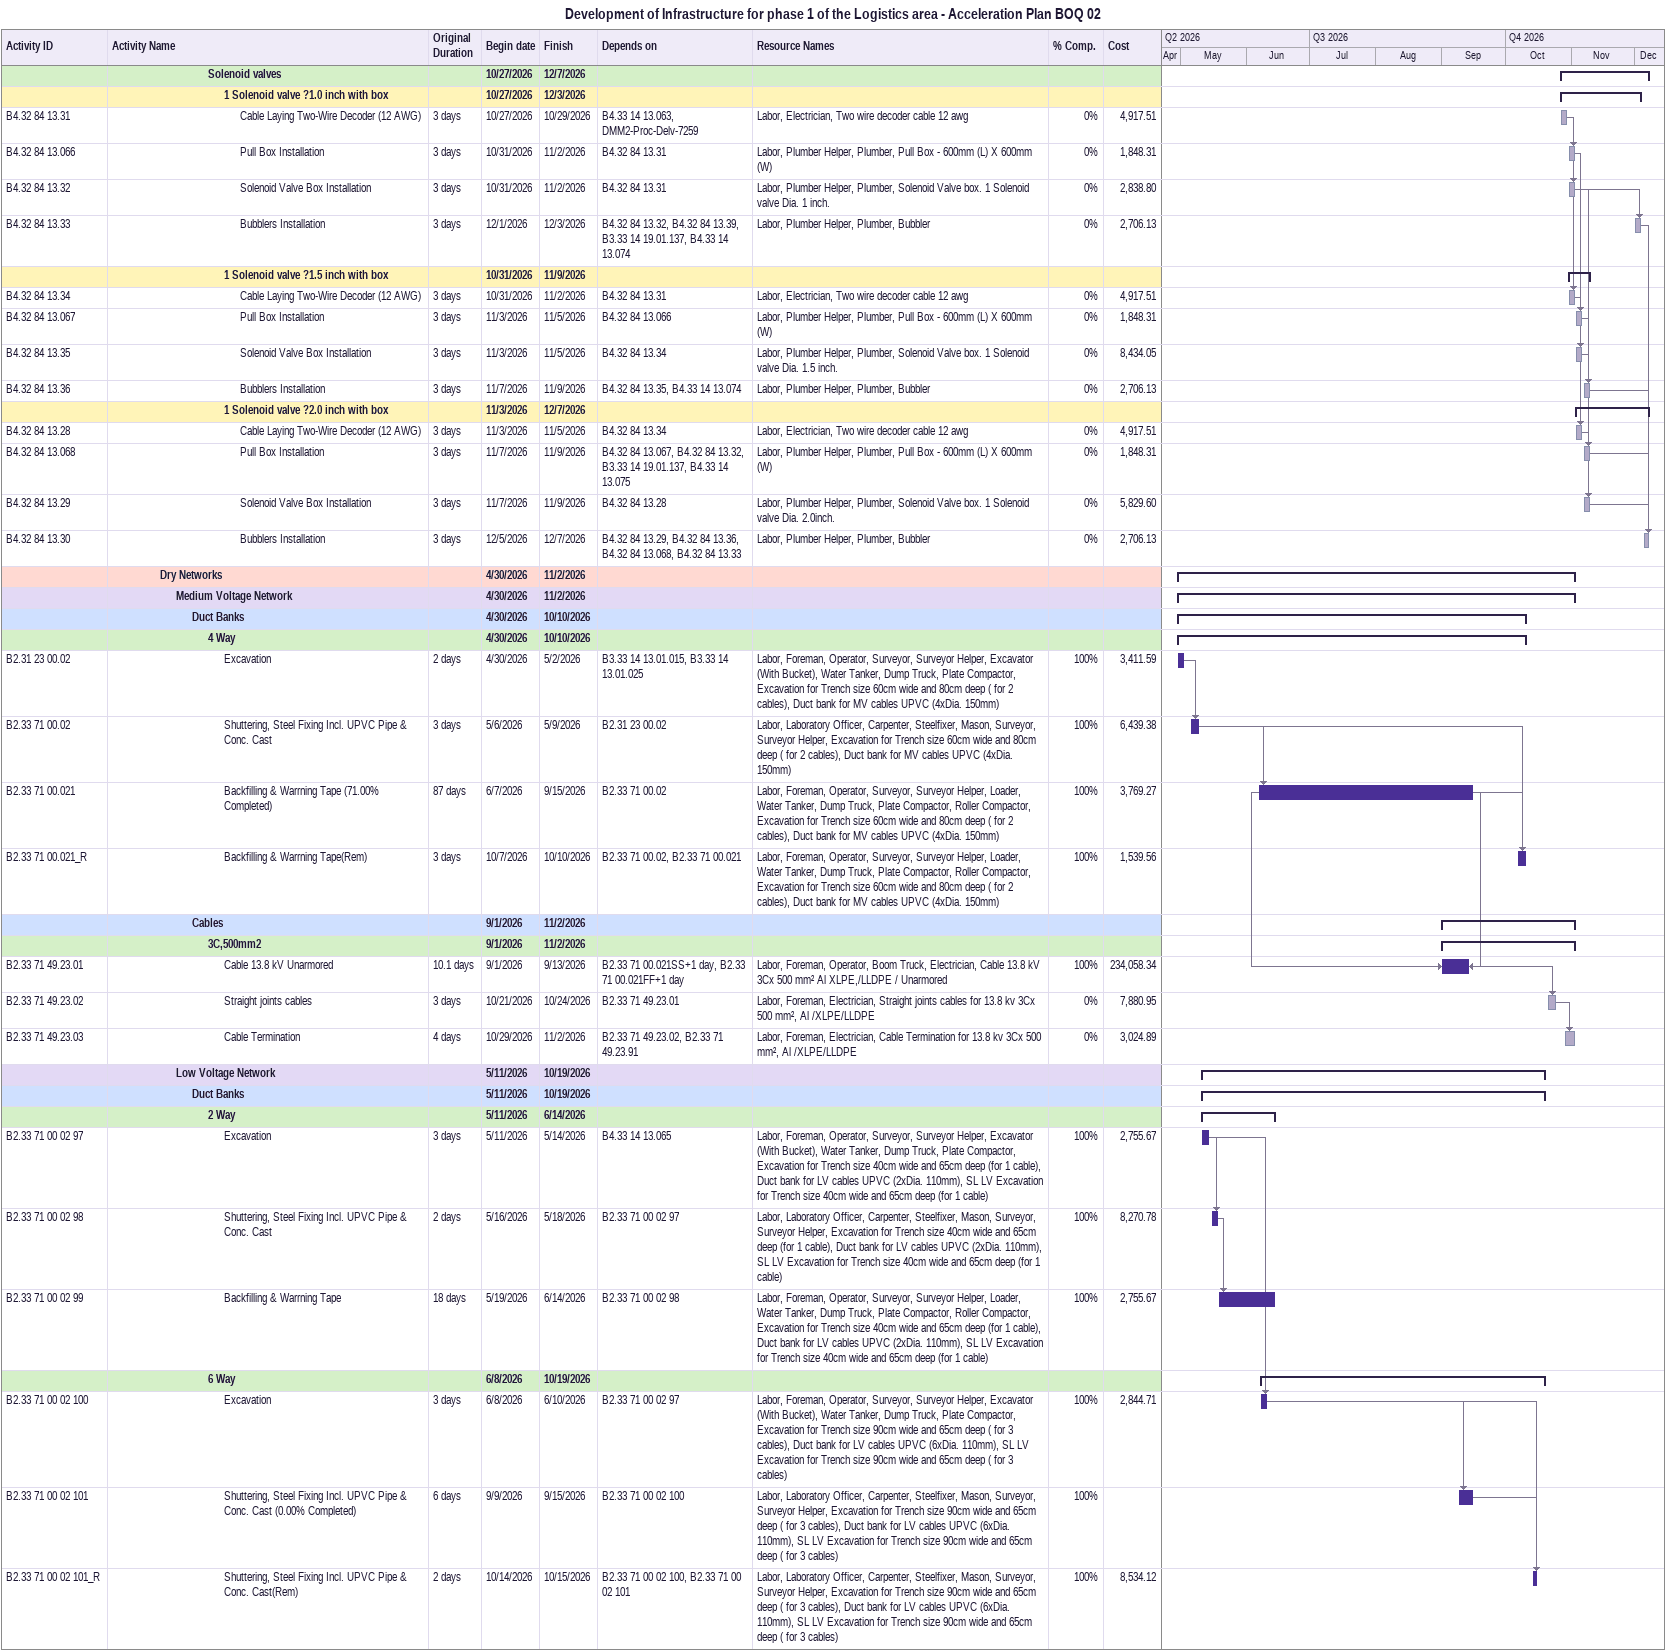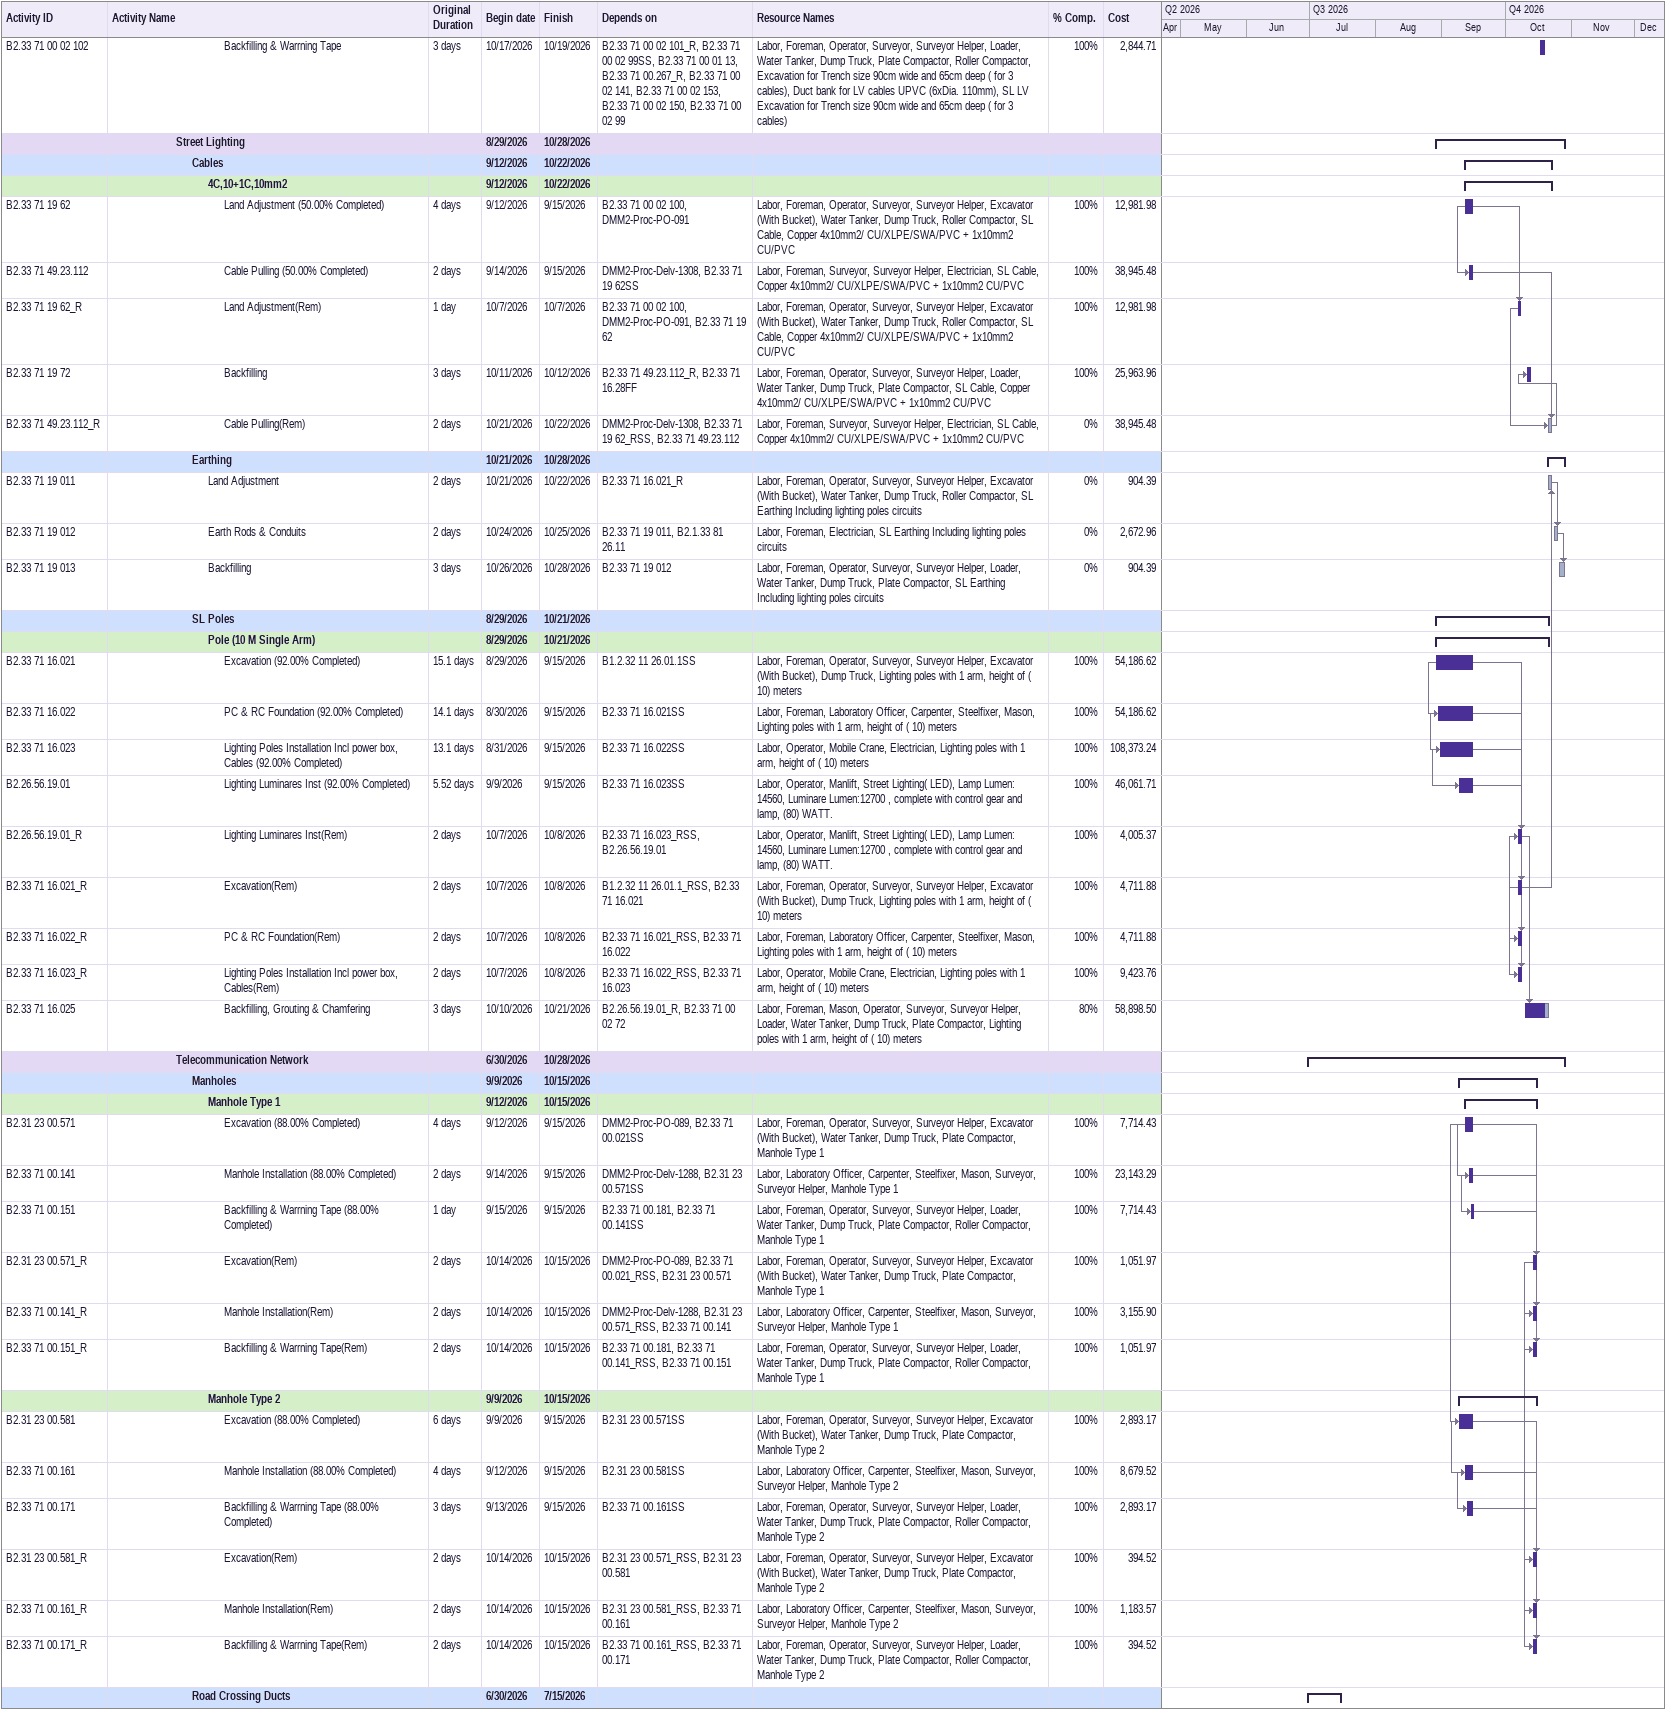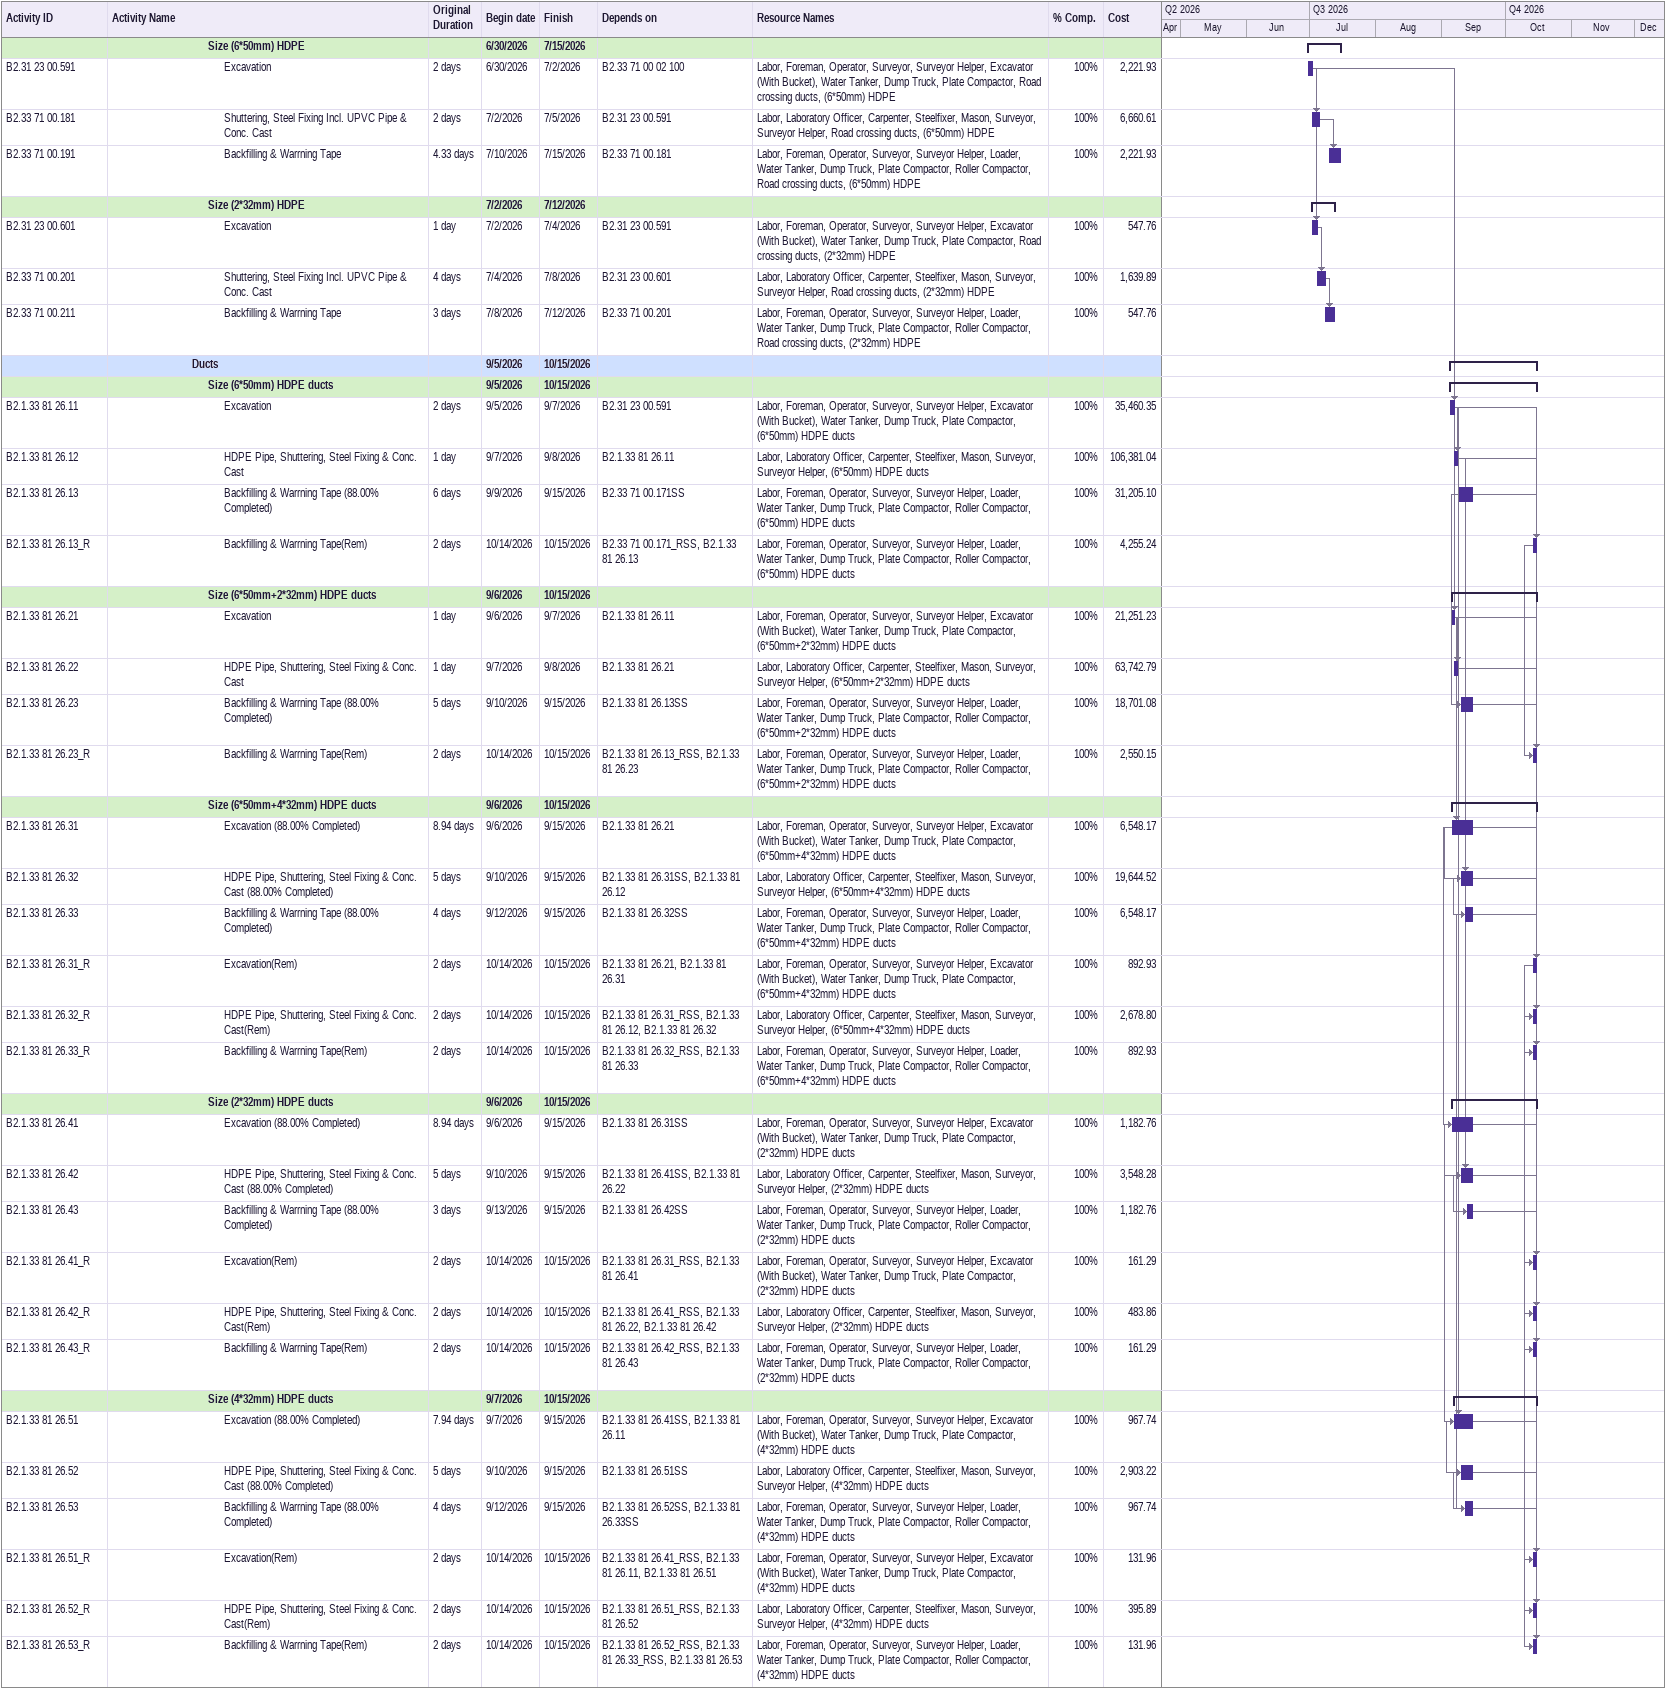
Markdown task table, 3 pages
Development of Infrastructure for phase 1 of the Logistics area - Acceleration Plan BOQ 02

| ID | Level | Task | Original duration | Start | Finish | Predecessors | Resources | % complete | Cost |
|---|---|---|---|---|---|---|---|---|---|
|  | 7 | **Solenoid valves** |  | 2026-10-27 | 2026-12-07 |  |  |  |  |
|  | 8 | **1 Solenoid valve ?1.0 inch with box** |  | 2026-10-27 | 2026-12-03 |  |  |  |  |
| B4.32 84 13.31 | 9 | Cable Laying Two-Wire Decoder (12 AWG) | 3d | 2026-10-27 | 2026-10-29 | B4.33 14 13.063, DMM2-Proc-Delv-7259 | Labor, Electrician, Two wire decoder cable 12 awg | 0 | 4917.51 |
| B4.32 84 13.066 | 9 | Pull Box Installation | 3d | 2026-10-31 | 2026-11-02 | B4.32 84 13.31 | Labor, Plumber Helper, Plumber, Pull Box - 600mm (L) X 600mm (W) | 0 | 1848.31 |
| B4.32 84 13.32 | 9 | Solenoid Valve Box Installation | 3d | 2026-10-31 | 2026-11-02 | B4.32 84 13.31 | Labor, Plumber Helper, Plumber, Solenoid Valve box. 1 Solenoid valve Dia. 1 inch. | 0 | 2838.80 |
| B4.32 84 13.33 | 9 | Bubblers Installation | 3d | 2026-12-01 | 2026-12-03 | B4.32 84 13.32, B4.32 84 13.39, B3.33 14 19.01.137, B4.33 14 13.074 | Labor, Plumber Helper, Plumber, Bubbler | 0 | 2706.13 |
|  | 8 | **1 Solenoid valve ?1.5 inch with box** |  | 2026-10-31 | 2026-11-09 |  |  |  |  |
| B4.32 84 13.34 | 9 | Cable Laying Two-Wire Decoder (12 AWG) | 3d | 2026-10-31 | 2026-11-02 | B4.32 84 13.31 | Labor, Electrician, Two wire decoder cable 12 awg | 0 | 4917.51 |
| B4.32 84 13.067 | 9 | Pull Box Installation | 3d | 2026-11-03 | 2026-11-05 | B4.32 84 13.066 | Labor, Plumber Helper, Plumber, Pull Box - 600mm (L) X 600mm (W) | 0 | 1848.31 |
| B4.32 84 13.35 | 9 | Solenoid Valve Box Installation | 3d | 2026-11-03 | 2026-11-05 | B4.32 84 13.34 | Labor, Plumber Helper, Plumber, Solenoid Valve box. 1 Solenoid valve Dia. 1.5 inch. | 0 | 8434.05 |
| B4.32 84 13.36 | 9 | Bubblers Installation | 3d | 2026-11-07 | 2026-11-09 | B4.32 84 13.35, B4.33 14 13.074 | Labor, Plumber Helper, Plumber, Bubbler | 0 | 2706.13 |
|  | 8 | **1 Solenoid valve ?2.0 inch with box** |  | 2026-11-03 | 2026-12-07 |  |  |  |  |
| B4.32 84 13.28 | 9 | Cable Laying Two-Wire Decoder (12 AWG) | 3d | 2026-11-03 | 2026-11-05 | B4.32 84 13.34 | Labor, Electrician, Two wire decoder cable 12 awg | 0 | 4917.51 |
| B4.32 84 13.068 | 9 | Pull Box Installation | 3d | 2026-11-07 | 2026-11-09 | B4.32 84 13.067, B4.32 84 13.32, B3.33 14 19.01.137, B4.33 14 13.075 | Labor, Plumber Helper, Plumber, Pull Box - 600mm (L) X 600mm (W) | 0 | 1848.31 |
| B4.32 84 13.29 | 9 | Solenoid Valve Box Installation | 3d | 2026-11-07 | 2026-11-09 | B4.32 84 13.28 | Labor, Plumber Helper, Plumber, Solenoid Valve box. 1 Solenoid valve Dia. 2.0inch. | 0 | 5829.60 |
| B4.32 84 13.30 | 9 | Bubblers Installation | 3d | 2026-12-05 | 2026-12-07 | B4.32 84 13.29, B4.32 84 13.36, B4.32 84 13.068, B4.32 84 13.33 | Labor, Plumber Helper, Plumber, Bubbler | 0 | 2706.13 |
|  | 4 | **Dry Networks** |  | 2026-04-30 | 2026-11-02 |  |  |  |  |
|  | 5 | **Medium Voltage Network** |  | 2026-04-30 | 2026-11-02 |  |  |  |  |
|  | 6 | **Duct Banks** |  | 2026-04-30 | 2026-10-10 |  |  |  |  |
|  | 7 | **4 Way** |  | 2026-04-30 | 2026-10-10 |  |  |  |  |
| B2.31 23 00.02 | 8 | Excavation | 2d | 2026-04-30 | 2026-05-02 | B3.33 14 13.01.015, B3.33 14 13.01.025 | Labor, Foreman, Operator, Surveyor, Surveyor Helper, Excavator (With Bucket), Water Tanker, Dump Truck, Plate Compactor, Excavation for Trench size 60cm wide and 80cm deep ( for 2 cables), Duct bank for MV cables UPVC (4xDia. 150mm) | 100 | 3411.59 |
| B2.33 71 00.02 | 8 | Shuttering, Steel Fixing Incl. UPVC Pipe & Conc. Cast | 3d | 2026-05-06 | 2026-05-09 | B2.31 23 00.02 | Labor, Laboratory Officer, Carpenter, Steelfixer, Mason, Surveyor, Surveyor Helper, Excavation for Trench size 60cm wide and 80cm deep ( for 2 cables), Duct bank for MV cables UPVC (4xDia. 150mm) | 100 | 6439.38 |
| B2.33 71 00.021 | 8 | Backfilling & Warrning Tape (71.00% Completed) | 87d | 2026-06-07 | 2026-09-15 | B2.33 71 00.02 | Labor, Foreman, Operator, Surveyor, Surveyor Helper, Loader, Water Tanker, Dump Truck, Plate Compactor, Roller Compactor, Excavation for Trench size 60cm wide and 80cm deep ( for 2 cables), Duct bank for MV cables UPVC (4xDia. 150mm) | 100 | 3769.27 |
| B2.33 71 00.021_R | 8 | Backfilling & Warrning Tape(Rem) | 3d | 2026-10-07 | 2026-10-10 | B2.33 71 00.02, B2.33 71 00.021 | Labor, Foreman, Operator, Surveyor, Surveyor Helper, Loader, Water Tanker, Dump Truck, Plate Compactor, Roller Compactor, Excavation for Trench size 60cm wide and 80cm deep ( for 2 cables), Duct bank for MV cables UPVC (4xDia. 150mm) | 100 | 1539.56 |
|  | 6 | **Cables** |  | 2026-09-01 | 2026-11-02 |  |  |  |  |
|  | 7 | **3C,500mm2** |  | 2026-09-01 | 2026-11-02 |  |  |  |  |
| B2.33 71 49.23.01 | 8 | Cable 13.8 kV Unarmored | 10.1d | 2026-09-01 | 2026-09-13 | B2.33 71 00.021SS+1d, B2.33 71 00.021FF+1d | Labor, Foreman, Operator, Boom Truck, Electrician, Cable 13.8 kV 3Cx 500 mm² Al XLPE,/LLDPE / Unarmored | 100 | 234058.34 |
| B2.33 71 49.23.02 | 8 | Straight joints cables | 3d | 2026-10-21 | 2026-10-24 | B2.33 71 49.23.01 | Labor, Foreman, Electrician, Straight joints cables for 13.8 kv 3Cx 500 mm², Al /XLPE/LLDPE | 0 | 7880.95 |
| B2.33 71 49.23.03 | 8 | Cable Termination | 4d | 2026-10-29 | 2026-11-02 | B2.33 71 49.23.02, B2.33 71 49.23.91 | Labor, Foreman, Electrician, Cable Termination for 13.8 kv 3Cx 500 mm², Al /XLPE/LLDPE | 0 | 3024.89 |
|  | 5 | **Low Voltage Network** |  | 2026-05-11 | 2026-10-19 |  |  |  |  |
|  | 6 | **Duct Banks** |  | 2026-05-11 | 2026-10-19 |  |  |  |  |
|  | 7 | **2 Way** |  | 2026-05-11 | 2026-06-14 |  |  |  |  |
| B2.33 71 00 02 97 | 8 | Excavation | 3d | 2026-05-11 | 2026-05-14 | B4.33 14 13.065 | Labor, Foreman, Operator, Surveyor, Surveyor Helper, Excavator (With Bucket), Water Tanker, Dump Truck, Plate Compactor, Excavation for Trench size 40cm wide and 65cm deep (for 1 cable), Duct bank for LV cables UPVC (2xDia. 110mm), SL LV Excavation for Trench size 40cm wide and 65cm deep (for 1 cable) | 100 | 2755.67 |
| B2.33 71 00 02 98 | 8 | Shuttering, Steel Fixing Incl. UPVC Pipe & Conc. Cast | 2d | 2026-05-16 | 2026-05-18 | B2.33 71 00 02 97 | Labor, Laboratory Officer, Carpenter, Steelfixer, Mason, Surveyor, Surveyor Helper, Excavation for Trench size 40cm wide and 65cm deep (for 1 cable), Duct bank for LV cables UPVC (2xDia. 110mm), SL LV Excavation for Trench size 40cm wide and 65cm deep (for 1 cable) | 100 | 8270.78 |
| B2.33 71 00 02 99 | 8 | Backfilling & Warrning Tape | 18d | 2026-05-19 | 2026-06-14 | B2.33 71 00 02 98 | Labor, Foreman, Operator, Surveyor, Surveyor Helper, Loader, Water Tanker, Dump Truck, Plate Compactor, Roller Compactor, Excavation for Trench size 40cm wide and 65cm deep (for 1 cable), Duct bank for LV cables UPVC (2xDia. 110mm), SL LV Excavation for Trench size 40cm wide and 65cm deep (for 1 cable) | 100 | 2755.67 |
|  | 7 | **6 Way** |  | 2026-06-08 | 2026-10-19 |  |  |  |  |
| B2.33 71 00 02 100 | 8 | Excavation | 3d | 2026-06-08 | 2026-06-10 | B2.33 71 00 02 97 | Labor, Foreman, Operator, Surveyor, Surveyor Helper, Excavator (With Bucket), Water Tanker, Dump Truck, Plate Compactor, Excavation for Trench size 90cm wide and 65cm deep ( for 3 cables), Duct bank for LV cables UPVC (6xDia. 110mm), SL LV Excavation for Trench size 90cm wide and 65cm deep ( for 3 cables) | 100 | 2844.71 |
| B2.33 71 00 02 101 | 8 | Shuttering, Steel Fixing Incl. UPVC Pipe & Conc. Cast (0.00% Completed) | 6d | 2026-09-09 | 2026-09-15 | B2.33 71 00 02 100 | Labor, Laboratory Officer, Carpenter, Steelfixer, Mason, Surveyor, Surveyor Helper, Excavation for Trench size 90cm wide and 65cm deep ( for 3 cables), Duct bank for LV cables UPVC (6xDia. 110mm), SL LV Excavation for Trench size 90cm wide and 65cm deep ( for 3 cables) | 100 |  |
| B2.33 71 00 02 101_R | 8 | Shuttering, Steel Fixing Incl. UPVC Pipe & Conc. Cast(Rem) | 2d | 2026-10-14 | 2026-10-15 | B2.33 71 00 02 100, B2.33 71 00 02 101 | Labor, Laboratory Officer, Carpenter, Steelfixer, Mason, Surveyor, Surveyor Helper, Excavation for Trench size 90cm wide and 65cm deep ( for 3 cables), Duct bank for LV cables UPVC (6xDia. 110mm), SL LV Excavation for Trench size 90cm wide and 65cm deep ( for 3 cables) | 100 | 8534.12 |
| B2.33 71 00 02 102 | 8 | Backfilling & Warrning Tape | 3d | 2026-10-17 | 2026-10-19 | B2.33 71 00 02 101_R, B2.33 71 00 02 99SS, B2.33 71 00 01 13, B2.33 71 00.267_R, B2.33 71 00 02 141, B2.33 71 00 02 153, B2.33 71 00 02 150, B2.33 71 00 02 99 | Labor, Foreman, Operator, Surveyor, Surveyor Helper, Loader, Water Tanker, Dump Truck, Plate Compactor, Roller Compactor, Excavation for Trench size 90cm wide and 65cm deep ( for 3 cables), Duct bank for LV cables UPVC (6xDia. 110mm), SL LV Excavation for Trench size 90cm wide and 65cm deep ( for 3 cables) | 100 | 2844.71 |
|  | 5 | **Street Lighting** |  | 2026-08-29 | 2026-10-28 |  |  |  |  |
|  | 6 | **Cables** |  | 2026-09-12 | 2026-10-22 |  |  |  |  |
|  | 7 | **4C,10+1C,10mm2** |  | 2026-09-12 | 2026-10-22 |  |  |  |  |
| B2.33 71 19 62 | 8 | Land Adjustment (50.00% Completed) | 4d | 2026-09-12 | 2026-09-15 | B2.33 71 00 02 100, DMM2-Proc-PO-091 | Labor, Foreman, Operator, Surveyor, Surveyor Helper, Excavator (With Bucket), Water Tanker, Dump Truck, Roller Compactor, SL Cable, Copper 4x10mm2/ CU/XLPE/SWA/PVC + 1x10mm2 CU/PVC | 100 | 12981.98 |
| B2.33 71 49.23.112 | 8 | Cable Pulling (50.00% Completed) | 2d | 2026-09-14 | 2026-09-15 | DMM2-Proc-Delv-1308, B2.33 71 19 62SS | Labor, Foreman, Surveyor, Surveyor Helper, Electrician, SL Cable, Copper 4x10mm2/ CU/XLPE/SWA/PVC + 1x10mm2 CU/PVC | 100 | 38945.48 |
| B2.33 71 19 62_R | 8 | Land Adjustment(Rem) | 1d | 2026-10-07 | 2026-10-07 | B2.33 71 00 02 100, DMM2-Proc-PO-091, B2.33 71 19 62 | Labor, Foreman, Operator, Surveyor, Surveyor Helper, Excavator (With Bucket), Water Tanker, Dump Truck, Roller Compactor, SL Cable, Copper 4x10mm2/ CU/XLPE/SWA/PVC + 1x10mm2 CU/PVC | 100 | 12981.98 |
| B2.33 71 19 72 | 8 | Backfilling | 3d | 2026-10-11 | 2026-10-12 | B2.33 71 49.23.112_R, B2.33 71 16.28FF | Labor, Foreman, Operator, Surveyor, Surveyor Helper, Loader, Water Tanker, Dump Truck, Plate Compactor, SL Cable, Copper 4x10mm2/ CU/XLPE/SWA/PVC + 1x10mm2 CU/PVC | 100 | 25963.96 |
| B2.33 71 49.23.112_R | 8 | Cable Pulling(Rem) | 2d | 2026-10-21 | 2026-10-22 | DMM2-Proc-Delv-1308, B2.33 71 19 62_RSS, B2.33 71 49.23.112 | Labor, Foreman, Surveyor, Surveyor Helper, Electrician, SL Cable, Copper 4x10mm2/ CU/XLPE/SWA/PVC + 1x10mm2 CU/PVC | 0 | 38945.48 |
|  | 6 | **Earthing** |  | 2026-10-21 | 2026-10-28 |  |  |  |  |
| B2.33 71 19 011 | 7 | Land Adjustment | 2d | 2026-10-21 | 2026-10-22 | B2.33 71 16.021_R | Labor, Foreman, Operator, Surveyor, Surveyor Helper, Excavator (With Bucket), Water Tanker, Dump Truck, Roller Compactor, SL Earthing Including lighting poles circuits | 0 | 904.39 |
| B2.33 71 19 012 | 7 | Earth Rods & Conduits | 2d | 2026-10-24 | 2026-10-25 | B2.33 71 19 011, B2.1.33 81 26.11 | Labor, Foreman, Electrician, SL Earthing Including lighting poles circuits | 0 | 2672.96 |
| B2.33 71 19 013 | 7 | Backfilling | 3d | 2026-10-26 | 2026-10-28 | B2.33 71 19 012 | Labor, Foreman, Operator, Surveyor, Surveyor Helper, Loader, Water Tanker, Dump Truck, Plate Compactor, SL Earthing Including lighting poles circuits | 0 | 904.39 |
|  | 6 | **SL Poles** |  | 2026-08-29 | 2026-10-21 |  |  |  |  |
|  | 7 | **Pole (10 M Single Arm)** |  | 2026-08-29 | 2026-10-21 |  |  |  |  |
| B2.33 71 16.021 | 8 | Excavation (92.00% Completed) | 15.1d | 2026-08-29 | 2026-09-15 | B1.2.32 11 26.01.1SS | Labor, Foreman, Operator, Surveyor, Surveyor Helper, Excavator (With Bucket), Dump Truck, Lighting poles with 1 arm, height of ( 10) meters | 100 | 54186.62 |
| B2.33 71 16.022 | 8 | PC & RC Foundation (92.00% Completed) | 14.1d | 2026-08-30 | 2026-09-15 | B2.33 71 16.021SS | Labor, Foreman, Laboratory Officer, Carpenter, Steelfixer, Mason, Lighting poles with 1 arm, height of ( 10) meters | 100 | 54186.62 |
| B2.33 71 16.023 | 8 | Lighting Poles Installation Incl power box, Cables (92.00% Completed) | 13.1d | 2026-08-31 | 2026-09-15 | B2.33 71 16.022SS | Labor, Operator, Mobile Crane, Electrician, Lighting poles with 1 arm, height of ( 10) meters | 100 | 108373.24 |
| B2.26.56.19.01 | 8 | Lighting Luminares Inst (92.00% Completed) | 5.52d | 2026-09-09 | 2026-09-15 | B2.33 71 16.023SS | Labor, Operator, Manlift, Street Lighting( LED), Lamp Lumen: 14560, Luminare Lumen:12700 , complete with control gear and lamp, (80) WATT. | 100 | 46061.71 |
| B2.26.56.19.01_R | 8 | Lighting Luminares Inst(Rem) | 2d | 2026-10-07 | 2026-10-08 | B2.33 71 16.023_RSS, B2.26.56.19.01 | Labor, Operator, Manlift, Street Lighting( LED), Lamp Lumen: 14560, Luminare Lumen:12700 , complete with control gear and lamp, (80) WATT. | 100 | 4005.37 |
| B2.33 71 16.021_R | 8 | Excavation(Rem) | 2d | 2026-10-07 | 2026-10-08 | B1.2.32 11 26.01.1_RSS, B2.33 71 16.021 | Labor, Foreman, Operator, Surveyor, Surveyor Helper, Excavator (With Bucket), Dump Truck, Lighting poles with 1 arm, height of ( 10) meters | 100 | 4711.88 |
| B2.33 71 16.022_R | 8 | PC & RC Foundation(Rem) | 2d | 2026-10-07 | 2026-10-08 | B2.33 71 16.021_RSS, B2.33 71 16.022 | Labor, Foreman, Laboratory Officer, Carpenter, Steelfixer, Mason, Lighting poles with 1 arm, height of ( 10) meters | 100 | 4711.88 |
| B2.33 71 16.023_R | 8 | Lighting Poles Installation Incl power box, Cables(Rem) | 2d | 2026-10-07 | 2026-10-08 | B2.33 71 16.022_RSS, B2.33 71 16.023 | Labor, Operator, Mobile Crane, Electrician, Lighting poles with 1 arm, height of ( 10) meters | 100 | 9423.76 |
| B2.33 71 16.025 | 8 | Backfilling, Grouting & Chamfering | 3d | 2026-10-10 | 2026-10-21 | B2.26.56.19.01_R, B2.33 71 00 02 72 | Labor, Foreman, Mason, Operator, Surveyor, Surveyor Helper, Loader, Water Tanker, Dump Truck, Plate Compactor, Lighting poles with 1 arm, height of ( 10) meters | 80 | 58898.50 |
|  | 5 | **Telecommunication Network** |  | 2026-06-30 | 2026-10-28 |  |  |  |  |
|  | 6 | **Manholes** |  | 2026-09-09 | 2026-10-15 |  |  |  |  |
|  | 7 | **Manhole Type 1** |  | 2026-09-12 | 2026-10-15 |  |  |  |  |
| B2.31 23 00.571 | 8 | Excavation (88.00% Completed) | 4d | 2026-09-12 | 2026-09-15 | DMM2-Proc-PO-089, B2.33 71 00.021SS | Labor, Foreman, Operator, Surveyor, Surveyor Helper, Excavator (With Bucket), Water Tanker, Dump Truck, Plate Compactor, Manhole Type 1 | 100 | 7714.43 |
| B2.33 71 00.141 | 8 | Manhole Installation (88.00% Completed) | 2d | 2026-09-14 | 2026-09-15 | DMM2-Proc-Delv-1288, B2.31 23 00.571SS | Labor, Laboratory Officer, Carpenter, Steelfixer, Mason, Surveyor, Surveyor Helper, Manhole Type 1 | 100 | 23143.29 |
| B2.33 71 00.151 | 8 | Backfilling & Warrning Tape (88.00% Completed) | 1d | 2026-09-15 | 2026-09-15 | B2.33 71 00.181, B2.33 71 00.141SS | Labor, Foreman, Operator, Surveyor, Surveyor Helper, Loader, Water Tanker, Dump Truck, Plate Compactor, Roller Compactor, Manhole Type 1 | 100 | 7714.43 |
| B2.31 23 00.571_R | 8 | Excavation(Rem) | 2d | 2026-10-14 | 2026-10-15 | DMM2-Proc-PO-089, B2.33 71 00.021_RSS, B2.31 23 00.571 | Labor, Foreman, Operator, Surveyor, Surveyor Helper, Excavator (With Bucket), Water Tanker, Dump Truck, Plate Compactor, Manhole Type 1 | 100 | 1051.97 |
| B2.33 71 00.141_R | 8 | Manhole Installation(Rem) | 2d | 2026-10-14 | 2026-10-15 | DMM2-Proc-Delv-1288, B2.31 23 00.571_RSS, B2.33 71 00.141 | Labor, Laboratory Officer, Carpenter, Steelfixer, Mason, Surveyor, Surveyor Helper, Manhole Type 1 | 100 | 3155.90 |
| B2.33 71 00.151_R | 8 | Backfilling & Warrning Tape(Rem) | 2d | 2026-10-14 | 2026-10-15 | B2.33 71 00.181, B2.33 71 00.141_RSS, B2.33 71 00.151 | Labor, Foreman, Operator, Surveyor, Surveyor Helper, Loader, Water Tanker, Dump Truck, Plate Compactor, Roller Compactor, Manhole Type 1 | 100 | 1051.97 |
|  | 7 | **Manhole Type 2** |  | 2026-09-09 | 2026-10-15 |  |  |  |  |
| B2.31 23 00.581 | 8 | Excavation (88.00% Completed) | 6d | 2026-09-09 | 2026-09-15 | B2.31 23 00.571SS | Labor, Foreman, Operator, Surveyor, Surveyor Helper, Excavator (With Bucket), Water Tanker, Dump Truck, Plate Compactor, Manhole Type 2 | 100 | 2893.17 |
| B2.33 71 00.161 | 8 | Manhole Installation (88.00% Completed) | 4d | 2026-09-12 | 2026-09-15 | B2.31 23 00.581SS | Labor, Laboratory Officer, Carpenter, Steelfixer, Mason, Surveyor, Surveyor Helper, Manhole Type 2 | 100 | 8679.52 |
| B2.33 71 00.171 | 8 | Backfilling & Warrning Tape (88.00% Completed) | 3d | 2026-09-13 | 2026-09-15 | B2.33 71 00.161SS | Labor, Foreman, Operator, Surveyor, Surveyor Helper, Loader, Water Tanker, Dump Truck, Plate Compactor, Roller Compactor, Manhole Type 2 | 100 | 2893.17 |
| B2.31 23 00.581_R | 8 | Excavation(Rem) | 2d | 2026-10-14 | 2026-10-15 | B2.31 23 00.571_RSS, B2.31 23 00.581 | Labor, Foreman, Operator, Surveyor, Surveyor Helper, Excavator (With Bucket), Water Tanker, Dump Truck, Plate Compactor, Manhole Type 2 | 100 | 394.52 |
| B2.33 71 00.161_R | 8 | Manhole Installation(Rem) | 2d | 2026-10-14 | 2026-10-15 | B2.31 23 00.581_RSS, B2.33 71 00.161 | Labor, Laboratory Officer, Carpenter, Steelfixer, Mason, Surveyor, Surveyor Helper, Manhole Type 2 | 100 | 1183.57 |
| B2.33 71 00.171_R | 8 | Backfilling & Warrning Tape(Rem) | 2d | 2026-10-14 | 2026-10-15 | B2.33 71 00.161_RSS, B2.33 71 00.171 | Labor, Foreman, Operator, Surveyor, Surveyor Helper, Loader, Water Tanker, Dump Truck, Plate Compactor, Roller Compactor, Manhole Type 2 | 100 | 394.52 |
|  | 6 | **Road Crossing Ducts** |  | 2026-06-30 | 2026-07-15 |  |  |  |  |
|  | 7 | **Size (6*50mm) HDPE** |  | 2026-06-30 | 2026-07-15 |  |  |  |  |
| B2.31 23 00.591 | 8 | Excavation | 2d | 2026-06-30 | 2026-07-02 | B2.33 71 00 02 100 | Labor, Foreman, Operator, Surveyor, Surveyor Helper, Excavator (With Bucket), Water Tanker, Dump Truck, Plate Compactor, Road crossing ducts, (6*50mm) HDPE | 100 | 2221.93 |
| B2.33 71 00.181 | 8 | Shuttering, Steel Fixing Incl. UPVC Pipe & Conc. Cast | 2d | 2026-07-02 | 2026-07-05 | B2.31 23 00.591 | Labor, Laboratory Officer, Carpenter, Steelfixer, Mason, Surveyor, Surveyor Helper, Road crossing ducts, (6*50mm) HDPE | 100 | 6660.61 |
| B2.33 71 00.191 | 8 | Backfilling & Warrning Tape | 4.33d | 2026-07-10 | 2026-07-15 | B2.33 71 00.181 | Labor, Foreman, Operator, Surveyor, Surveyor Helper, Loader, Water Tanker, Dump Truck, Plate Compactor, Roller Compactor, Road crossing ducts, (6*50mm) HDPE | 100 | 2221.93 |
|  | 7 | **Size (2*32mm) HDPE** |  | 2026-07-02 | 2026-07-12 |  |  |  |  |
| B2.31 23 00.601 | 8 | Excavation | 1d | 2026-07-02 | 2026-07-04 | B2.31 23 00.591 | Labor, Foreman, Operator, Surveyor, Surveyor Helper, Excavator (With Bucket), Water Tanker, Dump Truck, Plate Compactor, Road crossing ducts, (2*32mm) HDPE | 100 | 547.76 |
| B2.33 71 00.201 | 8 | Shuttering, Steel Fixing Incl. UPVC Pipe & Conc. Cast | 4d | 2026-07-04 | 2026-07-08 | B2.31 23 00.601 | Labor, Laboratory Officer, Carpenter, Steelfixer, Mason, Surveyor, Surveyor Helper, Road crossing ducts, (2*32mm) HDPE | 100 | 1639.89 |
| B2.33 71 00.211 | 8 | Backfilling & Warrning Tape | 3d | 2026-07-08 | 2026-07-12 | B2.33 71 00.201 | Labor, Foreman, Operator, Surveyor, Surveyor Helper, Loader, Water Tanker, Dump Truck, Plate Compactor, Roller Compactor, Road crossing ducts, (2*32mm) HDPE | 100 | 547.76 |
|  | 6 | **Ducts** |  | 2026-09-05 | 2026-10-15 |  |  |  |  |
|  | 7 | **Size (6*50mm) HDPE ducts** |  | 2026-09-05 | 2026-10-15 |  |  |  |  |
| B2.1.33 81 26.11 | 8 | Excavation | 2d | 2026-09-05 | 2026-09-07 | B2.31 23 00.591 | Labor, Foreman, Operator, Surveyor, Surveyor Helper, Excavator (With Bucket), Water Tanker, Dump Truck, Plate Compactor, (6*50mm) HDPE ducts | 100 | 35460.35 |
| B2.1.33 81 26.12 | 8 | HDPE Pipe, Shuttering, Steel Fixing & Conc. Cast | 1d | 2026-09-07 | 2026-09-08 | B2.1.33 81 26.11 | Labor, Laboratory Officer, Carpenter, Steelfixer, Mason, Surveyor, Surveyor Helper, (6*50mm) HDPE ducts | 100 | 106381.04 |
| B2.1.33 81 26.13 | 8 | Backfilling & Warrning Tape (88.00% Completed) | 6d | 2026-09-09 | 2026-09-15 | B2.33 71 00.171SS | Labor, Foreman, Operator, Surveyor, Surveyor Helper, Loader, Water Tanker, Dump Truck, Plate Compactor, Roller Compactor, (6*50mm) HDPE ducts | 100 | 31205.10 |
| B2.1.33 81 26.13_R | 8 | Backfilling & Warrning Tape(Rem) | 2d | 2026-10-14 | 2026-10-15 | B2.33 71 00.171_RSS, B2.1.33 81 26.13 | Labor, Foreman, Operator, Surveyor, Surveyor Helper, Loader, Water Tanker, Dump Truck, Plate Compactor, Roller Compactor, (6*50mm) HDPE ducts | 100 | 4255.24 |
|  | 7 | **Size (6*50mm+2*32mm) HDPE ducts** |  | 2026-09-06 | 2026-10-15 |  |  |  |  |
| B2.1.33 81 26.21 | 8 | Excavation | 1d | 2026-09-06 | 2026-09-07 | B2.1.33 81 26.11 | Labor, Foreman, Operator, Surveyor, Surveyor Helper, Excavator (With Bucket), Water Tanker, Dump Truck, Plate Compactor, (6*50mm+2*32mm) HDPE ducts | 100 | 21251.23 |
| B2.1.33 81 26.22 | 8 | HDPE Pipe, Shuttering, Steel Fixing & Conc. Cast | 1d | 2026-09-07 | 2026-09-08 | B2.1.33 81 26.21 | Labor, Laboratory Officer, Carpenter, Steelfixer, Mason, Surveyor, Surveyor Helper, (6*50mm+2*32mm) HDPE ducts | 100 | 63742.79 |
| B2.1.33 81 26.23 | 8 | Backfilling & Warrning Tape (88.00% Completed) | 5d | 2026-09-10 | 2026-09-15 | B2.1.33 81 26.13SS | Labor, Foreman, Operator, Surveyor, Surveyor Helper, Loader, Water Tanker, Dump Truck, Plate Compactor, Roller Compactor, (6*50mm+2*32mm) HDPE ducts | 100 | 18701.08 |
| B2.1.33 81 26.23_R | 8 | Backfilling & Warrning Tape(Rem) | 2d | 2026-10-14 | 2026-10-15 | B2.1.33 81 26.13_RSS, B2.1.33 81 26.23 | Labor, Foreman, Operator, Surveyor, Surveyor Helper, Loader, Water Tanker, Dump Truck, Plate Compactor, Roller Compactor, (6*50mm+2*32mm) HDPE ducts | 100 | 2550.15 |
|  | 7 | **Size (6*50mm+4*32mm) HDPE ducts** |  | 2026-09-06 | 2026-10-15 |  |  |  |  |
| B2.1.33 81 26.31 | 8 | Excavation (88.00% Completed) | 8.94d | 2026-09-06 | 2026-09-15 | B2.1.33 81 26.21 | Labor, Foreman, Operator, Surveyor, Surveyor Helper, Excavator (With Bucket), Water Tanker, Dump Truck, Plate Compactor, (6*50mm+4*32mm) HDPE ducts | 100 | 6548.17 |
| B2.1.33 81 26.32 | 8 | HDPE Pipe, Shuttering, Steel Fixing & Conc. Cast (88.00% Completed) | 5d | 2026-09-10 | 2026-09-15 | B2.1.33 81 26.31SS, B2.1.33 81 26.12 | Labor, Laboratory Officer, Carpenter, Steelfixer, Mason, Surveyor, Surveyor Helper, (6*50mm+4*32mm) HDPE ducts | 100 | 19644.52 |
| B2.1.33 81 26.33 | 8 | Backfilling & Warrning Tape (88.00% Completed) | 4d | 2026-09-12 | 2026-09-15 | B2.1.33 81 26.32SS | Labor, Foreman, Operator, Surveyor, Surveyor Helper, Loader, Water Tanker, Dump Truck, Plate Compactor, Roller Compactor, (6*50mm+4*32mm) HDPE ducts | 100 | 6548.17 |
| B2.1.33 81 26.31_R | 8 | Excavation(Rem) | 2d | 2026-10-14 | 2026-10-15 | B2.1.33 81 26.21, B2.1.33 81 26.31 | Labor, Foreman, Operator, Surveyor, Surveyor Helper, Excavator (With Bucket), Water Tanker, Dump Truck, Plate Compactor, (6*50mm+4*32mm) HDPE ducts | 100 | 892.93 |
| B2.1.33 81 26.32_R | 8 | HDPE Pipe, Shuttering, Steel Fixing & Conc. Cast(Rem) | 2d | 2026-10-14 | 2026-10-15 | B2.1.33 81 26.31_RSS, B2.1.33 81 26.12, B2.1.33 81 26.32 | Labor, Laboratory Officer, Carpenter, Steelfixer, Mason, Surveyor, Surveyor Helper, (6*50mm+4*32mm) HDPE ducts | 100 | 2678.80 |
| B2.1.33 81 26.33_R | 8 | Backfilling & Warrning Tape(Rem) | 2d | 2026-10-14 | 2026-10-15 | B2.1.33 81 26.32_RSS, B2.1.33 81 26.33 | Labor, Foreman, Operator, Surveyor, Surveyor Helper, Loader, Water Tanker, Dump Truck, Plate Compactor, Roller Compactor, (6*50mm+4*32mm) HDPE ducts | 100 | 892.93 |
|  | 7 | **Size (2*32mm) HDPE ducts** |  | 2026-09-06 | 2026-10-15 |  |  |  |  |
| B2.1.33 81 26.41 | 8 | Excavation (88.00% Completed) | 8.94d | 2026-09-06 | 2026-09-15 | B2.1.33 81 26.31SS | Labor, Foreman, Operator, Surveyor, Surveyor Helper, Excavator (With Bucket), Water Tanker, Dump Truck, Plate Compactor, (2*32mm) HDPE ducts | 100 | 1182.76 |
| B2.1.33 81 26.42 | 8 | HDPE Pipe, Shuttering, Steel Fixing & Conc. Cast (88.00% Completed) | 5d | 2026-09-10 | 2026-09-15 | B2.1.33 81 26.41SS, B2.1.33 81 26.22 | Labor, Laboratory Officer, Carpenter, Steelfixer, Mason, Surveyor, Surveyor Helper, (2*32mm) HDPE ducts | 100 | 3548.28 |
| B2.1.33 81 26.43 | 8 | Backfilling & Warrning Tape (88.00% Completed) | 3d | 2026-09-13 | 2026-09-15 | B2.1.33 81 26.42SS | Labor, Foreman, Operator, Surveyor, Surveyor Helper, Loader, Water Tanker, Dump Truck, Plate Compactor, Roller Compactor, (2*32mm) HDPE ducts | 100 | 1182.76 |
| B2.1.33 81 26.41_R | 8 | Excavation(Rem) | 2d | 2026-10-14 | 2026-10-15 | B2.1.33 81 26.31_RSS, B2.1.33 81 26.41 | Labor, Foreman, Operator, Surveyor, Surveyor Helper, Excavator (With Bucket), Water Tanker, Dump Truck, Plate Compactor, (2*32mm) HDPE ducts | 100 | 161.29 |
| B2.1.33 81 26.42_R | 8 | HDPE Pipe, Shuttering, Steel Fixing & Conc. Cast(Rem) | 2d | 2026-10-14 | 2026-10-15 | B2.1.33 81 26.41_RSS, B2.1.33 81 26.22, B2.1.33 81 26.42 | Labor, Laboratory Officer, Carpenter, Steelfixer, Mason, Surveyor, Surveyor Helper, (2*32mm) HDPE ducts | 100 | 483.86 |
| B2.1.33 81 26.43_R | 8 | Backfilling & Warrning Tape(Rem) | 2d | 2026-10-14 | 2026-10-15 | B2.1.33 81 26.42_RSS, B2.1.33 81 26.43 | Labor, Foreman, Operator, Surveyor, Surveyor Helper, Loader, Water Tanker, Dump Truck, Plate Compactor, Roller Compactor, (2*32mm) HDPE ducts | 100 | 161.29 |
|  | 7 | **Size (4*32mm) HDPE ducts** |  | 2026-09-07 | 2026-10-15 |  |  |  |  |
| B2.1.33 81 26.51 | 8 | Excavation (88.00% Completed) | 7.94d | 2026-09-07 | 2026-09-15 | B2.1.33 81 26.41SS, B2.1.33 81 26.11 | Labor, Foreman, Operator, Surveyor, Surveyor Helper, Excavator (With Bucket), Water Tanker, Dump Truck, Plate Compactor, (4*32mm) HDPE ducts | 100 | 967.74 |
| B2.1.33 81 26.52 | 8 | HDPE Pipe, Shuttering, Steel Fixing & Conc. Cast (88.00% Completed) | 5d | 2026-09-10 | 2026-09-15 | B2.1.33 81 26.51SS | Labor, Laboratory Officer, Carpenter, Steelfixer, Mason, Surveyor, Surveyor Helper, (4*32mm) HDPE ducts | 100 | 2903.22 |
| B2.1.33 81 26.53 | 8 | Backfilling & Warrning Tape (88.00% Completed) | 4d | 2026-09-12 | 2026-09-15 | B2.1.33 81 26.52SS, B2.1.33 81 26.33SS | Labor, Foreman, Operator, Surveyor, Surveyor Helper, Loader, Water Tanker, Dump Truck, Plate Compactor, Roller Compactor, (4*32mm) HDPE ducts | 100 | 967.74 |
| B2.1.33 81 26.51_R | 8 | Excavation(Rem) | 2d | 2026-10-14 | 2026-10-15 | B2.1.33 81 26.41_RSS, B2.1.33 81 26.11, B2.1.33 81 26.51 | Labor, Foreman, Operator, Surveyor, Surveyor Helper, Excavator (With Bucket), Water Tanker, Dump Truck, Plate Compactor, (4*32mm) HDPE ducts | 100 | 131.96 |
| B2.1.33 81 26.52_R | 8 | HDPE Pipe, Shuttering, Steel Fixing & Conc. Cast(Rem) | 2d | 2026-10-14 | 2026-10-15 | B2.1.33 81 26.51_RSS, B2.1.33 81 26.52 | Labor, Laboratory Officer, Carpenter, Steelfixer, Mason, Surveyor, Surveyor Helper, (4*32mm) HDPE ducts | 100 | 395.89 |
| B2.1.33 81 26.53_R | 8 | Backfilling & Warrning Tape(Rem) | 2d | 2026-10-14 | 2026-10-15 | B2.1.33 81 26.52_RSS, B2.1.33 81 26.33_RSS, B2.1.33 81 26.53 | Labor, Foreman, Operator, Surveyor, Surveyor Helper, Loader, Water Tanker, Dump Truck, Plate Compactor, Roller Compactor, (4*32mm) HDPE ducts | 100 | 131.96 |
